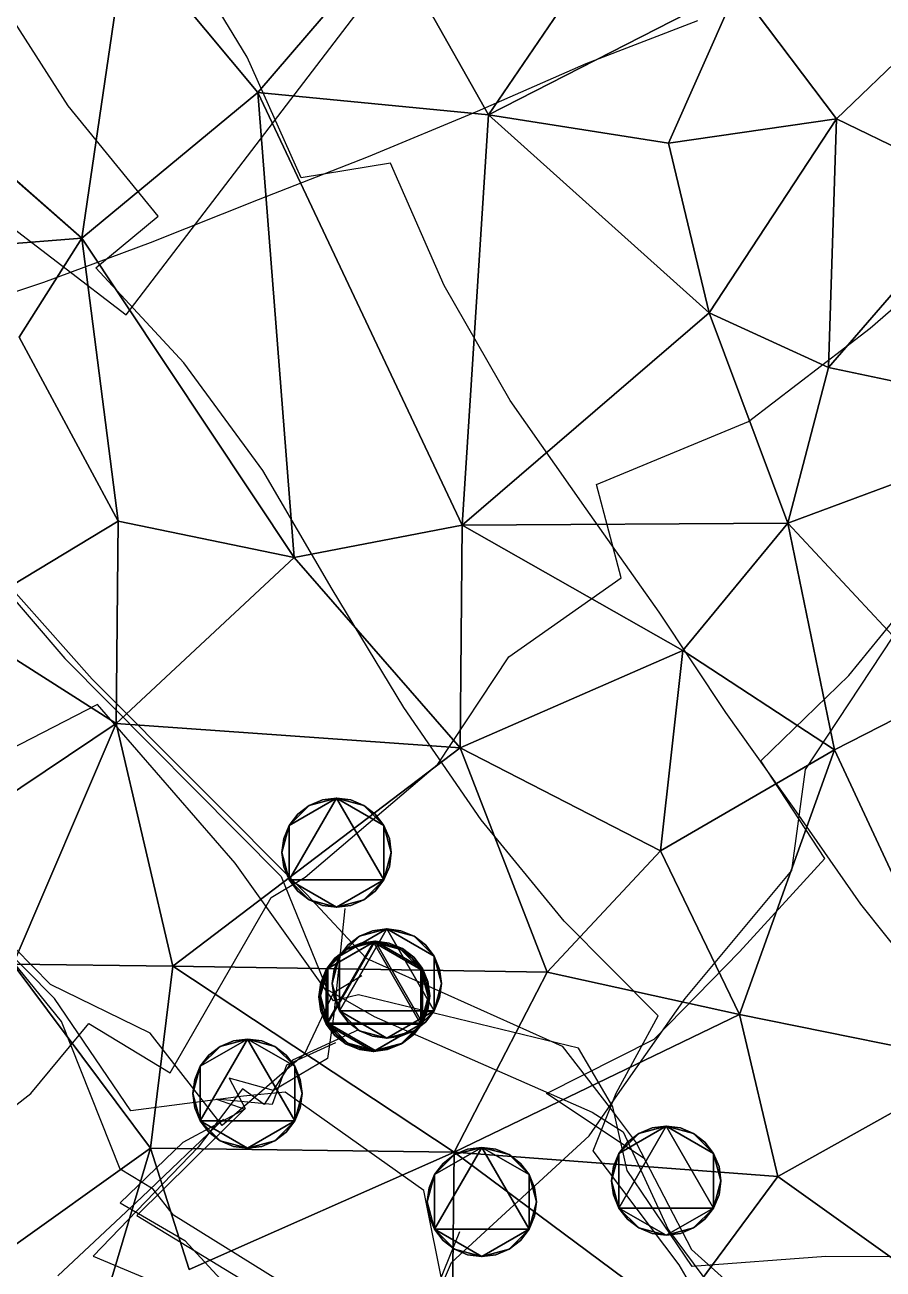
# Model space of a CAD drawing. Header units: metres. Extents: x -1474 to 1301, y -1635 to 1276.
# Drawn here: x -50 to 374, y -329 to 286 of the extents above; entities that cross this region are included whole.
import ezdxf

# ---------------------------------------------------------------- set-up
doc = ezdxf.new("R2010")
doc.units = ezdxf.units.M

msp = doc.modelspace()

# ---------------------------------------------------------------- linework, layer by layer
for p, q in [((0, 143, -2500), (435, 713, -2500)), ((-479, 510, -2500), (0, 143, -2500)), ((270, 376, -2430), (179, 242, -2432)), ((179, 242, -2432), (270, 376, -2430)), ((0, 331, -2428), (-22, 181, -2452)), ((-22, 181, -2452), (0, 331, -2428)), ((0, 331, -2428), (65, 253, -2450)), ((65, 253, -2450), (0, 331, -2428)), ((130, 329, -2442), (65, 253, -2450)), ((65, 253, -2450), (130, 329, -2442)), ((130, 329, -2442), (179, 242, -2432)), ((179, 242, -2432), (130, 329, -2442)), ((59.640015, 270.51318, -2500), (26.68982, 324.95007, -2500)), ((-161, 303, -2432), (-22, 181, -2452)), ((-22, 181, -2452), (-161, 303, -2432)), ((-28.804932, 246.42517, -2500), (-67.91748, 307.56567, -2500)), ((302, 305, -2426), (179, 242, -2432)), ((179, 242, -2432), (302, 305, -2426)), ((302, 305, -2426), (268, 228, -2444)), ((268, 228, -2444), (302, 305, -2426)), ((302, 305, -2426), (351, 240, -2428)), ((351, 240, -2428), (302, 305, -2426)), ((409, 296, -2444), (351, 240, -2428)), ((351, 240, -2428), (409, 296, -2444)), ((227.26392, 267.44495, -2500), (282.3662, 288.58508, -2500)), ((86.4281, 210.87305, -2500), (59.640015, 270.51318, -2500)), ((173.56726, 243.8424, -2500), (227.26392, 267.44495, -2500)), ((65, 253, -2450), (-22, 181, -2452)), ((-22, 181, -2452), (65, 253, -2450)), ((179, 242, -2432), (65, 253, -2450)), ((65, 253, -2450), (83, 23, -2444)), ((65, 253, -2450), (166, 39, -2438)), ((83, 23, -2444), (65, 253, -2450)), ((65, 253, -2450), (179, 242, -2432)), ((166, 39, -2438), (65, 253, -2450)), ((15.706665, 191.90771, -2500), (-28.804932, 246.42517, -2500)), ((119.649414, 221.33813, -2500), (173.56726, 243.8424, -2500)), ((179, 242, -2432), (166, 39, -2438)), ((166, 39, -2438), (179, 242, -2432)), ((179, 242, -2432), (288, 144, -2428)), ((179, 242, -2432), (268, 228, -2444)), ((288, 144, -2428), (179, 242, -2432)), ((268, 228, -2444), (179, 242, -2432)), ((351, 240, -2428), (268, 228, -2444)), ((268, 228, -2444), (351, 240, -2428)), ((351, 240, -2428), (288, 144, -2428)), ((288, 144, -2428), (351, 240, -2428)), ((351, 240, -2428), (347, 117, -2444)), ((347, 117, -2444), (351, 240, -2428)), ((351, 240, -2428), (423, 205, -2442)), ((423, 205, -2442), (351, 240, -2428)), ((268, 228, -2444), (288, 144, -2428)), ((288, 144, -2428), (268, 228, -2444)), ((65.3905, 200.1499, -2500), (119.649414, 221.33813, -2500)), ((130.50171, 218.10095, -2500), (86.4281, 210.87305, -2500)), ((157.05798, 157.65613, -2500), (130.50171, 218.10095, -2500)), ((423, 205, -2442), (347, 117, -2444)), ((347, 117, -2444), (423, 205, -2442)), ((11.975952, 178.78479, -2500), (65.3905, 200.1499, -2500)), ((-15.134033, 166.31372, -2500), (15.706665, 191.90771, -2500)), ((-122, 173, -2448), (-22, 181, -2452)), ((-22, 181, -2452), (-122, 173, -2448)), ((-22, 181, -2452), (-53, 132, -2444)), ((-53, 132, -2444), (-22, 181, -2452)), ((-40.774414, 159.17798, -2500), (11.975952, 178.78479, -2500)), ((-22, 181, -2452), (-4, 41, -2428)), ((-22, 181, -2452), (83, 23, -2444)), ((-4, 41, -2428), (-22, 181, -2452)), ((83, 23, -2444), (-22, 181, -2452)), ((367.6515, 136.53271, -2500), (416.32764, 178.84827, -2500)), ((28.475708, 119.34863, -2500), (-15.134033, 166.31372, -2500)), ((-93.149536, 142.0249, -2500), (-40.774414, 159.17798, -2500)), ((189.72449, 100.78516, -2500), (157.05798, 157.65613, -2500)), ((288, 144, -2428), (166, 39, -2438)), ((166, 39, -2438), (288, 144, -2428)), ((288, 144, -2428), (327, 40, -2426)), ((288, 144, -2428), (347, 117, -2444)), ((327, 40, -2426), (288, 144, -2428)), ((347, 117, -2444), (288, 144, -2428)), ((307.43884, 90.23938, -2500), (367.6515, 136.53271, -2500)), ((-53, 132, -2444), (-4, 41, -2428)), ((-4, 41, -2428), (-53, 132, -2444)), ((67.39819, 66.14917, -2500), (28.475708, 119.34863, -2500)), ((347, 117, -2444), (327, 40, -2426)), ((327, 40, -2426), (347, 117, -2444)), ((347, 117, -2444), (466, 92, -2426)), ((466, 92, -2426), (347, 117, -2444)), ((227.20605, 47.159668, -2500), (189.72449, 100.78516, -2500)), ((232.31226, 59.109863, -2500), (307.43884, 90.23938, -2500)), ((466, 92, -2426), (327, 40, -2426)), ((327, 40, -2426), (466, 92, -2426)), ((-113.52515, 70.01184, -2500), (-30.415527, -26.878662, -2500)), ((101.75061, 7.345093, -2500), (67.39819, 66.14917, -2500)), ((244.54297, 12.943726, -2500), (232.31226, 59.109863, -2500)), ((-93.974, 49.694214, -2500), (-16.939697, -37.070435, -2500)), ((263.2964, -3.967529, -2500), (227.20605, 47.159668, -2500)), ((-4, 41, -2428), (-85, -8, -2442)), ((-85, -8, -2442), (-4, 41, -2428)), ((-4, 41, -2428), (-5, -59, -2444)), ((-5, -59, -2444), (-4, 41, -2428)), ((-4, 41, -2428), (83, 23, -2444)), ((83, 23, -2444), (-4, 41, -2428)), ((83, 23, -2444), (166, 39, -2438)), ((166, 39, -2438), (83, 23, -2444)), ((166, 39, -2438), (165, -71, -2442)), ((165, -71, -2442), (166, 39, -2438)), ((166, 39, -2438), (327, 40, -2426)), ((327, 40, -2426), (166, 39, -2438)), ((166, 39, -2438), (275, -23, -2432)), ((275, -23, -2432), (166, 39, -2438)), ((327, 40, -2426), (275, -23, -2432)), ((275, -23, -2432), (327, 40, -2426)), ((327, 40, -2426), (350, -72, -2426)), ((327, 40, -2426), (405, -44, -2444)), ((350, -72, -2426), (327, 40, -2426)), ((405, -44, -2444), (327, 40, -2426)), ((83, 23, -2444), (-5, -59, -2444)), ((-5, -59, -2444), (83, 23, -2444)), ((83, 23, -2444), (165, -71, -2442)), ((165, -71, -2442), (83, 23, -2444)), ((189.01672, -26.136475, -2500), (244.54297, 12.943726, -2500)), ((137.14392, -51.11841, -2500), (101.75061, 7.345093, -2500)), ((357.10217, -35.267212, -2500), (395.39355, 11.809692, -2500)), ((296.34937, -53.555054, -2500), (263.2964, -3.967529, -2500)), ((-85, -8, -2442), (-5, -59, -2444)), ((-5, -59, -2444), (-85, -8, -2442)), ((335.589, -81.76306, -2500), (378.87964, -16.352417, -2500)), ((275, -23, -2432), (165, -71, -2442)), ((165, -71, -2442), (275, -23, -2432)), ((275, -23, -2432), (264, -122, -2442)), ((264, -122, -2442), (275, -23, -2432)), ((275, -23, -2432), (350, -72, -2426)), ((350, -72, -2426), (275, -23, -2432)), ((-30.415527, -26.878662, -2500), (76.50183, -134.771, -2500)), ((153.97937, -79.06531, -2500), (189.01672, -26.136475, -2500)), ((313.53076, -77.503296, -2500), (357.10217, -35.267212, -2500)), ((-16.939697, -37.070435, -2500), (88.99036, -143.47144, -2500)), ((405, -44, -2444), (350, -72, -2426)), ((350, -72, -2426), (405, -44, -2444)), ((-14.327515, -49.661743, -2500), (-57.73401, -72.13513, -2500)), ((53.859985, -128.15259, -2500), (-14.327515, -49.661743, -2500)), ((175.39209, -106.74048, -2500), (137.14392, -51.11841, -2500)), ((330.10046, -100.9939, -2500), (296.34937, -53.555054, -2500)), ((-5, -59, -2444), (-90, -116, -2444)), ((-90, -116, -2444), (-5, -59, -2444)), ((-5, -59, -2444), (-56, -178, -2424)), ((-56, -178, -2424), (-5, -59, -2444)), ((-5, -59, -2444), (23, -179, -2442)), ((165, -71, -2442), (-5, -59, -2444)), ((-5, -59, -2444), (165, -71, -2442)), ((23, -179, -2442), (-5, -59, -2444)), ((165, -71, -2442), (23, -179, -2442)), ((23, -179, -2442), (165, -71, -2442)), ((165, -71, -2442), (208, -182, -2420)), ((165, -71, -2442), (264, -122, -2442)), ((208, -182, -2420), (165, -71, -2442)), ((264, -122, -2442), (165, -71, -2442)), ((350, -72, -2426), (264, -122, -2442)), ((264, -122, -2442), (350, -72, -2426)), ((350, -72, -2426), (303, -203, -2440)), ((303, -203, -2440), (350, -72, -2426)), ((350, -72, -2426), (422, -227, -2424)), ((422, -227, -2424), (350, -72, -2426)), ((88.43848, -135.06519, -2500), (153.97937, -79.06531, -2500)), ((345.23315, -125.79077, -2500), (313.53076, -77.503296, -2500)), ((328.9696, -131.80737, -2500), (335.589, -81.76306, -2500)), ((96.91394, -96.829346, -2500), (90.4021, -99.52661, -2500)), ((103.9021, -95.9093, -2500), (96.91394, -96.829346, -2500)), ((110.89026, -96.829346, -2500), (103.9021, -95.9093, -2500)), ((117.4021, -99.52661, -2500), (110.89026, -96.829346, -2500)), ((84.81018, -103.81738, -2500), (80.51941, -109.4093, -2500)), ((90.4021, -99.52661, -2500), (84.81018, -103.81738, -2500)), ((122.99402, -103.81738, -2500), (117.4021, -99.52661, -2500)), ((127.28479, -109.4093, -2500), (122.99402, -103.81738, -2500)), ((362.9441, -148.30273, -2500), (330.10046, -100.9939, -2500)), ((80.51941, -109.4093, -2500), (77.82214, -115.92114, -2500)), ((129.98206, -115.92114, -2500), (127.28479, -109.4093, -2500)), ((216.3601, -156.77087, -2500), (175.39209, -106.74048, -2500)), ((77.82214, -115.92114, -2500), (76.9021, -122.9093, -2500)), ((130.9021, -122.9093, -2500), (129.98206, -115.92114, -2500)), ((76.9021, -122.9093, -2500), (77.82214, -129.89746, -2500)), ((129.98206, -129.89746, -2500), (130.9021, -122.9093, -2500)), ((264, -122, -2442), (208, -182, -2420)), ((208, -182, -2420), (264, -122, -2442)), ((264, -122, -2442), (303, -203, -2440)), ((303, -203, -2440), (264, -122, -2442)), ((102.44006, -196.25684, -2500), (53.859985, -128.15259, -2500)), ((302.99158, -171.88293, -2500), (345.23315, -125.79077, -2500)), ((71.56702, -145.01038, -2500), (88.43848, -135.06519, -2500)), ((76.50183, -134.771, -2500), (99.213135, -190.54382, -2500)), ((77.82214, -129.89746, -2500), (80.51941, -136.4093, -2500)), ((127.28479, -136.4093, -2500), (129.98206, -129.89746, -2500)), ((276.25818, -194.99573, -2500), (328.9696, -131.80737, -2500)), ((80.51941, -136.4093, -2500), (84.81018, -142.00122, -2500)), ((122.99402, -142.00122, -2500), (127.28479, -136.4093, -2500)), ((-31.983398, -206.46826, -2500), (-82.64368, -144.06384, -2500)), ((21.610107, -231.73492, -2500), (71.56702, -145.01038, -2500)), ((84.81018, -142.00122, -2500), (90.4021, -146.29199, -2500)), ((88.99036, -143.47144, -2500), (118.48474, -175.14258, -2500)), ((90.4021, -146.29199, -2500), (96.91394, -148.98926, -2500)), ((110.89026, -148.98926, -2500), (117.4021, -146.29199, -2500)), ((117.4021, -146.29199, -2500), (122.99402, -142.00122, -2500)), ((-35.430176, -195.06458, -2500), (-78.76965, -151.25708, -2500)), ((-37.55725, -188.14282, -2500), (-75.86157, -149.08105, -2500)), ((96.91394, -148.98926, -2500), (103.9021, -149.9093, -2500)), ((107.9386, -150.53552, -2500), (102.54468, -202.729, -2500)), ((103.9021, -149.9093, -2500), (110.89026, -148.98926, -2500)), ((398.56287, -193.10852, -2500), (362.9441, -148.30273, -2500)), ((262.77625, -203.68396, -2500), (216.3601, -156.77087, -2500)), ((115.22754, -164.24109, -2500), (109.63562, -168.53186, -2500)), ((121.73938, -161.54382, -2500), (115.22754, -164.24109, -2500)), ((128.72754, -160.62378, -2500), (121.73938, -161.54382, -2500)), ((135.7157, -161.54382, -2500), (128.72754, -160.62378, -2500)), ((142.22754, -164.24109, -2500), (135.7157, -161.54382, -2500)), ((147.81946, -168.53186, -2500), (142.22754, -164.24109, -2500)), ((108.653076, -170.84753, -2500), (103.06116, -175.1383, -2500)), ((109.42981, -170.28442, -2500), (103.83789, -174.5752, -2500)), ((109.63562, -168.53186, -2500), (105.34485, -174.12378, -2500)), ((115.16492, -168.15027, -2500), (108.653076, -170.84753, -2500)), ((115.94165, -167.58716, -2500), (109.42981, -170.28442, -2500)), ((122.153076, -167.23022, -2500), (115.16492, -168.15027, -2500)), ((122.92981, -166.66711, -2500), (115.94165, -167.58716, -2500)), ((129.14124, -168.15027, -2500), (122.153076, -167.23022, -2500)), ((129.91797, -167.58716, -2500), (122.92981, -166.66711, -2500)), ((135.65308, -170.84753, -2500), (129.14124, -168.15027, -2500)), ((136.42981, -170.28442, -2500), (129.91797, -167.58716, -2500)), ((141.245, -175.1383, -2500), (135.65308, -170.84753, -2500)), ((142.02173, -174.5752, -2500), (136.42981, -170.28442, -2500)), ((152.11023, -174.12378, -2500), (147.81946, -168.53186, -2500)), ((260.84436, -215.13489, -2500), (302.99158, -171.88293, -2500)), ((-56, -178, -2424), (12, -269, -2446)), ((-56, -178, -2424), (23, -179, -2442)), ((12, -269, -2446), (-56, -178, -2424)), ((23, -179, -2442), (-56, -178, -2424)), ((103.06116, -175.1383, -2500), (98.770386, -180.73022, -2500)), ((103.83789, -174.5752, -2500), (99.54712, -180.16711, -2500)), ((105.34485, -174.12378, -2500), (102.64758, -180.63562, -2500)), ((118.48474, -175.14258, -2500), (215.43091, -218.58643, -2500)), ((145.53577, -180.73022, -2500), (141.245, -175.1383, -2500)), ((146.3125, -180.16711, -2500), (142.02173, -174.5752, -2500)), ((154.8075, -180.63562, -2500), (152.11023, -174.12378, -2500)), ((23, -179, -2442), (12, -269, -2446)), ((12, -269, -2446), (23, -179, -2442)), ((23, -179, -2442), (162, -271, -2440)), ((23, -179, -2442), (208, -182, -2420)), ((162, -271, -2440), (23, -179, -2442)), ((208, -182, -2420), (23, -179, -2442)), ((98.770386, -180.73022, -2500), (96.07312, -187.24207, -2500)), ((99.54712, -180.16711, -2500), (96.84985, -186.67896, -2500)), ((102.64758, -180.63562, -2500), (101.72754, -187.62378, -2500)), ((116.399414, -183.83276, -2500), (102.202515, -192.4065, -2500)), ((148.23303, -187.24207, -2500), (145.53577, -180.73022, -2500)), ((149.00977, -186.67896, -2500), (146.3125, -180.16711, -2500)), ((155.72754, -187.62378, -2500), (154.8075, -180.63562, -2500)), ((208, -182, -2420), (162, -271, -2440)), ((162, -271, -2440), (208, -182, -2420)), ((303, -203, -2440), (208, -182, -2420)), ((208, -182, -2420), (303, -203, -2440)), ((11.84375, -212.18823, -2500), (-37.55725, -188.14282, -2500)), ((96.07312, -187.24207, -2500), (95.153076, -194.23022, -2500)), ((96.84985, -186.67896, -2500), (95.92981, -193.66711, -2500)), ((99.213135, -190.54382, -2500), (122.42175, -203.97424, -2500)), ((101.72754, -187.62378, -2500), (102.64758, -194.61194, -2500)), ((149.15308, -194.23022, -2500), (148.23303, -187.24207, -2500)), ((149.92981, -193.66711, -2500), (149.00977, -186.67896, -2500)), ((154.8075, -194.61194, -2500), (155.72754, -187.62378, -2500)), ((2.283325, -250.63556, -2500), (-35.430176, -195.06458, -2500)), ((102.202515, -192.4065, -2500), (87.94336, -222.64697, -2500)), ((95.153076, -194.23022, -2500), (96.07312, -201.21838, -2500)), ((95.92981, -193.66711, -2500), (96.84985, -200.65527, -2500)), ((114.77063, -193.26819, -2500), (102.44006, -196.25684, -2500)), ((102.64758, -194.61194, -2500), (105.34485, -201.12378, -2500)), ((223.48938, -219.52673, -2500), (114.77063, -193.26819, -2500)), ((148.23303, -201.21838, -2500), (149.15308, -194.23022, -2500)), ((149.00977, -200.65527, -2500), (149.92981, -193.66711, -2500)), ((152.11023, -201.12378, -2500), (154.8075, -194.61194, -2500)), ((242.68652, -242.72449, -2500), (276.25818, -194.99573, -2500)), ((96.07312, -201.21838, -2500), (98.770386, -207.73022, -2500)), ((96.84985, -200.65527, -2500), (99.54712, -207.16711, -2500)), ((102.54468, -202.729, -2500), (99.356445, -224.64197, -2500)), ((105.34485, -201.12378, -2500), (109.63562, -206.7157, -2500)), ((145.53577, -207.73022, -2500), (148.23303, -201.21838, -2500)), ((146.3125, -207.16711, -2500), (149.00977, -200.65527, -2500)), ((147.81946, -206.7157, -2500), (152.11023, -201.12378, -2500)), ((303, -203, -2440), (162, -271, -2440)), ((162, -271, -2440), (303, -203, -2440)), ((303, -203, -2440), (322, -283, -2436)), ((303, -203, -2440), (422, -227, -2424)), ((322, -283, -2436), (303, -203, -2440)), ((422, -227, -2424), (303, -203, -2440)), ((-47.25403, -242.05652, -2500), (-18.601807, -207.46448, -2500)), ((-3.022217, -279.498, -2500), (-31.983398, -206.46826, -2500)), ((-18.601807, -207.46448, -2500), (21.610107, -231.73492, -2500)), ((98.770386, -207.73022, -2500), (103.06116, -213.32214, -2500)), ((99.54712, -207.16711, -2500), (103.83789, -212.75903, -2500)), ((109.63562, -206.7157, -2500), (115.22754, -211.00647, -2500)), ((122.42175, -203.97424, -2500), (230.24243, -251.16248, -2500)), ((141.245, -213.32214, -2500), (145.53577, -207.73022, -2500)), ((142.02173, -212.75903, -2500), (146.3125, -207.16711, -2500)), ((142.22754, -211.00647, -2500), (147.81946, -206.7157, -2500)), ((242.0299, -241.90106, -2500), (262.77625, -203.68396, -2500)), ((47.396484, -257.84674, -2500), (11.84375, -212.18823, -2500)), ((59.896973, -215.0747, -2500), (52.908813, -215.99463, -2500)), ((66.88513, -215.99463, -2500), (59.896973, -215.0747, -2500)), ((114.66345, -210.56445, -2500), (82.15149, -225.5232, -2500)), ((103.06116, -213.32214, -2500), (108.653076, -217.61292, -2500)), ((103.83789, -212.75903, -2500), (109.42981, -217.0498, -2500)), ((115.22754, -211.00647, -2500), (121.73938, -213.70374, -2500)), ((121.73938, -213.70374, -2500), (128.72754, -214.62378, -2500)), ((128.72754, -214.62378, -2500), (135.7157, -213.70374, -2500)), ((135.65308, -217.61292, -2500), (141.245, -213.32214, -2500)), ((135.7157, -213.70374, -2500), (142.22754, -211.00647, -2500)), ((136.42981, -217.0498, -2500), (142.02173, -212.75903, -2500)), ((207.7218, -242.03613, -2500), (260.84436, -215.13489, -2500)), ((46.396973, -218.69202, -2500), (40.805054, -222.98279, -2500)), ((52.908813, -215.99463, -2500), (46.396973, -218.69202, -2500)), ((73.39697, -218.69202, -2500), (66.88513, -215.99463, -2500)), ((78.98889, -222.98279, -2500), (73.39697, -218.69202, -2500)), ((103.308105, -216.9856, -2500), (79.16162, -227.99841, -2500)), ((108.653076, -217.61292, -2500), (115.16492, -220.31018, -2500)), ((109.42981, -217.0498, -2500), (115.94165, -219.74707, -2500)), ((115.16492, -220.31018, -2500), (122.153076, -221.23022, -2500)), ((115.94165, -219.74707, -2500), (122.92981, -220.66711, -2500)), ((122.153076, -221.23022, -2500), (129.14124, -220.31018, -2500)), ((122.92981, -220.66711, -2500), (129.91797, -219.74707, -2500)), ((129.14124, -220.31018, -2500), (135.65308, -217.61292, -2500)), ((129.91797, -219.74707, -2500), (136.42981, -217.0498, -2500)), ((215.43091, -218.58643, -2500), (239.11902, -249.31592, -2500)), ((240.45093, -248.6737, -2500), (223.48938, -219.52673, -2500)), ((40.805054, -222.98279, -2500), (36.514282, -228.57465, -2500)), ((87.94336, -222.64697, -2500), (47.396484, -257.84674, -2500)), ((82.15149, -225.5232, -2500), (68.14209, -247.40619, -2500)), ((99.356445, -224.64197, -2500), (72.675415, -240.49664, -2500)), ((83.27966, -228.57465, -2500), (78.98889, -222.98279, -2500)), ((422, -227, -2424), (322, -283, -2436)), ((322, -283, -2436), (422, -227, -2424)), ((36.514282, -228.57465, -2500), (33.817017, -235.08655, -2500)), ((79.16162, -227.99841, -2500), (72.11548, -247.48846, -2500)), ((85.97693, -235.08655, -2500), (83.27966, -228.57465, -2500)), ((33.817017, -235.08655, -2500), (32.896973, -242.07465, -2500)), ((57.404053, -239.71722, -2500), (35.44812, -268.54535, -2500)), ((72.675415, -240.49664, -2500), (50.77417, -234.36713, -2500)), ((50.77417, -234.36713, -2500), (58.775635, -249.37659, -2500)), ((68.14209, -247.40619, -2500), (57.404053, -239.71722, -2500)), ((86.89697, -242.07465, -2500), (85.97693, -235.08655, -2500)), ((-133.46204, -309.2704, -2500), (-47.25403, -242.05652, -2500)), ((57.901978, -243.31622, -2500), (2.283325, -250.63556, -2500)), ((32.896973, -242.07465, -2500), (33.817017, -249.06274, -2500)), ((72.11548, -247.48846, -2500), (44.522217, -244.86841, -2500)), ((44.522217, -244.86841, -2500), (58.506348, -249.78662, -2500)), ((78.53162, -241.37384, -2500), (57.901978, -243.31622, -2500)), ((146.96716, -289.9627, -2500), (78.53162, -241.37384, -2500)), ((85.97693, -249.06274, -2500), (86.89697, -242.07465, -2500)), ((256.39514, -274.42944, -2500), (207.7218, -242.03613, -2500)), ((228.76196, -262.87262, -2500), (242.68652, -242.72449, -2500)), ((230.78455, -270.287, -2500), (242.0299, -241.90106, -2500)), ((58.775635, -249.37659, -2500), (5.269409, -302.313, -2500)), ((58.506348, -249.78662, -2500), (27.84375, -266.18414, -2500)), ((33.817017, -249.06274, -2500), (36.514282, -255.57465, -2500)), ((83.27966, -255.57465, -2500), (85.97693, -249.06274, -2500)), ((230.24243, -251.16248, -2500), (245.47107, -260.9843, -2500)), ((239.11902, -249.31592, -2500), (252.04077, -266.46564, -2500)), ((247.43872, -280.06067, -2500), (240.45093, -248.6737, -2500)), ((48.084473, -254.66364, -2500), (7.648193, -293.32648, -2500)), ((36.514282, -255.57465, -2500), (40.805054, -261.1665, -2500)), ((78.98889, -261.1665, -2500), (83.27966, -255.57465, -2500)), ((266.85278, -258.14496, -2500), (259.86462, -259.06494, -2500)), ((273.84094, -259.06494, -2500), (266.85278, -258.14496, -2500)), ((40.805054, -261.1665, -2500), (46.396973, -265.45734, -2500)), ((73.39697, -265.45734, -2500), (78.98889, -261.1665, -2500)), ((160.75513, -325.54138, -2500), (228.76196, -262.87262, -2500)), ((245.47107, -260.9843, -2500), (267.76587, -309.22852, -2500)), ((253.35278, -261.76227, -2500), (247.76086, -266.0531, -2500)), ((259.86462, -259.06494, -2500), (253.35278, -261.76227, -2500)), ((280.35278, -261.76227, -2500), (273.84094, -259.06494, -2500)), ((285.9447, -266.0531, -2500), (280.35278, -261.76227, -2500)), ((12, -269, -2446), (-139, -377, -2442)), ((-139, -377, -2442), (12, -269, -2446)), ((12, -269, -2446), (-30, -409, -2442)), ((-30, -409, -2442), (12, -269, -2446)), ((35.44812, -268.54535, -2500), (-16.417969, -322.48456, -2500)), ((27.84375, -266.18414, -2500), (-3.077881, -296.0183, -2500)), ((12, -269, -2446), (31, -329, -2438)), ((12, -269, -2446), (162, -271, -2440)), ((31, -329, -2438), (12, -269, -2446)), ((162, -271, -2440), (12, -269, -2446)), ((46.396973, -265.45734, -2500), (52.908813, -268.15466, -2500)), ((52.908813, -268.15466, -2500), (59.896973, -269.07465, -2500)), ((59.896973, -269.07465, -2500), (66.88513, -268.15466, -2500)), ((66.88513, -268.15466, -2500), (73.39697, -265.45734, -2500)), ((168.68945, -269.5633, -2500), (162.17761, -272.26062, -2500)), ((175.67761, -268.6433, -2500), (168.68945, -269.5633, -2500)), ((182.66577, -269.5633, -2500), (175.67761, -268.6433, -2500)), ((189.17761, -272.26062, -2500), (182.66577, -269.5633, -2500)), ((273.2223, -326.69788, -2500), (230.78455, -270.287, -2500)), ((247.76086, -266.0531, -2500), (243.4701, -271.64496, -2500)), ((252.04077, -266.46564, -2500), (279.30566, -319.1424, -2500)), ((290.23547, -271.64496, -2500), (285.9447, -266.0531, -2500)), ((162, -271, -2440), (31, -329, -2438)), ((31, -329, -2438), (162, -271, -2440)), ((156.5857, -276.55145, -2500), (152.29492, -282.1433, -2500)), ((162.17761, -272.26062, -2500), (156.5857, -276.55145, -2500)), ((162, -271, -2440), (161, -361, -2414)), ((161, -361, -2414), (162, -271, -2440)), ((162, -271, -2440), (271, -352, -2432)), ((162, -271, -2440), (322, -283, -2436)), ((271, -352, -2432), (162, -271, -2440)), ((322, -283, -2436), (162, -271, -2440)), ((194.76953, -276.55145, -2500), (189.17761, -272.26062, -2500)), ((199.0603, -282.1433, -2500), (194.76953, -276.55145, -2500)), ((243.4701, -271.64496, -2500), (240.77283, -278.15686, -2500)), ((292.93274, -278.15686, -2500), (290.23547, -271.64496, -2500)), ((13.239502, -289.25024, -2500), (-3.022217, -279.498, -2500)), ((152.29492, -282.1433, -2500), (149.59766, -288.6552, -2500)), ((201.75757, -288.6552, -2500), (199.0603, -282.1433, -2500)), ((240.77283, -278.15686, -2500), (239.85278, -285.14496, -2500)), ((279.61914, -327.5849, -2500), (247.43872, -280.06067, -2500)), ((322, -283, -2436), (271, -352, -2432)), ((271, -352, -2432), (322, -283, -2436)), ((293.85278, -285.14496, -2500), (292.93274, -278.15686, -2500)), ((322, -283, -2436), (421, -354, -2430)), ((421, -354, -2430), (322, -283, -2436)), ((149.59766, -288.6552, -2500), (148.67761, -295.6433, -2500)), ((202.67761, -295.6433, -2500), (201.75757, -288.6552, -2500)), ((239.85278, -285.14496, -2500), (240.77283, -292.13306, -2500)), ((292.93274, -292.13306, -2500), (293.85278, -285.14496, -2500)), ((7.648193, -293.32648, -2500), (-33.880005, -332.2066, -2500)), ((23.338013, -302.19348, -2500), (13.239502, -289.25024, -2500)), ((157.32043, -340.98315, -2500), (146.96716, -289.9627, -2500)), ((240.77283, -292.13306, -2500), (243.4701, -298.64496, -2500)), ((290.23547, -298.64496, -2500), (292.93274, -292.13306, -2500)), ((-3.077881, -296.0183, -2500), (28.832275, -314.75525, -2500)), ((148.67761, -295.6433, -2500), (149.59766, -302.6314, -2500)), ((201.75757, -302.6314, -2500), (202.67761, -295.6433, -2500)), ((243.4701, -298.64496, -2500), (247.76086, -304.23682, -2500)), ((285.9447, -304.23682, -2500), (290.23547, -298.64496, -2500)), ((5.269409, -302.313, -2500), (67.13257, -340.15887, -2500)), ((124.82922, -365.2815, -2500), (23.338013, -302.19348, -2500)), ((149.59766, -302.6314, -2500), (152.29492, -309.1433, -2500)), ((199.0603, -309.1433, -2500), (201.75757, -302.6314, -2500)), ((247.76086, -304.23682, -2500), (253.35278, -308.52765, -2500)), ((280.35278, -308.52765, -2500), (285.9447, -304.23682, -2500)), ((164.5907, -310.34418, -2500), (150.0697, -346.43652, -2500)), ((152.29492, -309.1433, -2500), (156.5857, -314.73517, -2500)), ((194.76953, -314.73517, -2500), (199.0603, -309.1433, -2500)), ((253.35278, -308.52765, -2500), (259.86462, -311.22498, -2500)), ((259.86462, -311.22498, -2500), (266.85278, -312.14496, -2500)), ((266.85278, -312.14496, -2500), (273.84094, -311.22498, -2500)), ((267.76587, -309.22852, -2500), (304.60498, -358.76788, -2500)), ((273.84094, -311.22498, -2500), (280.35278, -308.52765, -2500)), ((28.832275, -314.75525, -2500), (64.30469, -352.8059, -2500)), ((156.5857, -314.73517, -2500), (162.17761, -319.026, -2500)), ((162.17761, -319.026, -2500), (168.68945, -321.72333, -2500)), ((182.66577, -321.72333, -2500), (189.17761, -319.026, -2500)), ((189.17761, -319.026, -2500), (194.76953, -314.73517, -2500)), ((279.30566, -319.1424, -2500), (330.60815, -365.2755, -2500)), ((-16.417969, -322.48456, -2500), (39.431763, -345.7964, -2500)), ((146.0437, -359.6577, -2500), (160.75513, -325.54138, -2500)), ((168.68945, -321.72333, -2500), (175.67761, -322.6433, -2500)), ((175.67761, -322.6433, -2500), (182.66577, -321.72333, -2500)), ((345.64148, -322.66882, -2500), (279.61914, -327.5849, -2500)), ((406.71973, -322.86273, -2500), (345.64148, -322.66882, -2500)), ((308.85132, -387.92566, -2500), (273.2223, -326.69788, -2500))]:
    msp.add_line(p, q)
for points in [[(80.51941, -109.4093, -2500), (90.4021, -99.52661, -2500), (103.9021, -95.9093, -2500), (103.9022, -95.9092, -2500)], [(80.51941, -136.4093, -2500), (80.51941, -109.4093, -2500), (103.9021, -95.9093, -2500), (103.9022, -95.9092, -2500)], [(103.9021, -95.9093, -2500), (127.28479, -136.4093, -2500), (80.51941, -136.4093, -2500), (80.51951, -136.4092, -2500)], [(90.4021, -99.52661, -2500), (96.91394, -96.829346, -2500), (103.9021, -95.9093, -2500), (103.9022, -95.9092, -2500)], [(103.9021, -95.9093, -2500), (110.89026, -96.829346, -2500), (117.4021, -99.52661, -2500), (117.4022, -99.52651, -2500)], [(103.9021, -95.9093, -2500), (117.4021, -99.52661, -2500), (127.28479, -109.4093, -2500), (127.28489, -109.4092, -2500)], [(103.9021, -95.9093, -2500), (127.28479, -109.4093, -2500), (127.28479, -136.4093, -2500), (127.28489, -136.4092, -2500)], [(80.51941, -109.4093, -2500), (84.81018, -103.81738, -2500), (90.4021, -99.52661, -2500), (90.4022, -99.52651, -2500)], [(117.4021, -99.52661, -2500), (122.99402, -103.81738, -2500), (127.28479, -109.4093, -2500), (127.28489, -109.4092, -2500)], [(76.9021, -122.9093, -2500), (77.82214, -115.92114, -2500), (80.51941, -109.4093, -2500), (80.51951, -109.4092, -2500)], [(80.51941, -136.4093, -2500), (76.9021, -122.9093, -2500), (80.51941, -109.4093, -2500), (80.51951, -109.4092, -2500)], [(127.28479, -109.4093, -2500), (129.98206, -115.92114, -2500), (130.9021, -122.9093, -2500), (130.9022, -122.9092, -2500)], [(127.28479, -109.4093, -2500), (130.9021, -122.9093, -2500), (127.28479, -136.4093, -2500), (127.28489, -136.4092, -2500)], [(80.51941, -136.4093, -2500), (77.82214, -129.89746, -2500), (76.9021, -122.9093, -2500), (76.9022, -122.9092, -2500)], [(130.9021, -122.9093, -2500), (129.98206, -129.89746, -2500), (127.28479, -136.4093, -2500), (127.28489, -136.4092, -2500)], [(90.4021, -146.29199, -2500), (84.81018, -142.00122, -2500), (80.51941, -136.4093, -2500), (80.51951, -136.4092, -2500)], [(103.9021, -149.9093, -2500), (90.4021, -146.29199, -2500), (80.51941, -136.4093, -2500), (80.51951, -136.4092, -2500)], [(127.28479, -136.4093, -2500), (103.9021, -149.9093, -2500), (80.51941, -136.4093, -2500), (80.51951, -136.4092, -2500)], [(127.28479, -136.4093, -2500), (117.4021, -146.29199, -2500), (103.9021, -149.9093, -2500), (103.9022, -149.9092, -2500)], [(127.28479, -136.4093, -2500), (122.99402, -142.00122, -2500), (117.4021, -146.29199, -2500), (117.4022, -146.29189, -2500)], [(103.9021, -149.9093, -2500), (96.91394, -148.98926, -2500), (90.4021, -146.29199, -2500), (90.4022, -146.29189, -2500)], [(117.4021, -146.29199, -2500), (110.89026, -148.98926, -2500), (103.9021, -149.9093, -2500), (103.9022, -149.9092, -2500)], [(105.34485, -174.12378, -2500), (115.22754, -164.24109, -2500), (128.72754, -160.62378, -2500), (128.72765, -160.62367, -2500)], [(105.34485, -201.12378, -2500), (105.34485, -174.12378, -2500), (128.72754, -160.62378, -2500), (128.72765, -160.62367, -2500)], [(128.72754, -160.62378, -2500), (152.11023, -201.12378, -2500), (105.34485, -201.12378, -2500), (105.34495, -201.12367, -2500)], [(105.34485, -174.12378, -2500), (109.63562, -168.53186, -2500), (115.22754, -164.24109, -2500), (115.22764, -164.24098, -2500)], [(115.22754, -164.24109, -2500), (121.73938, -161.54382, -2500), (128.72754, -160.62378, -2500), (128.72765, -160.62367, -2500)], [(128.72754, -160.62378, -2500), (135.7157, -161.54382, -2500), (142.22754, -164.24109, -2500), (142.22765, -164.24098, -2500)], [(128.72754, -160.62378, -2500), (142.22754, -164.24109, -2500), (152.11023, -174.12378, -2500), (152.11034, -174.12367, -2500)], [(128.72754, -160.62378, -2500), (152.11023, -174.12378, -2500), (152.11023, -201.12378, -2500), (152.11034, -201.12367, -2500)], [(142.22754, -164.24109, -2500), (147.81946, -168.53186, -2500), (152.11023, -174.12378, -2500), (152.11034, -174.12367, -2500)], [(98.770386, -180.73022, -2500), (108.653076, -170.84753, -2500), (122.153076, -167.23022, -2500), (122.153175, -167.23012, -2500)], [(98.770386, -207.73022, -2500), (98.770386, -180.73022, -2500), (122.153076, -167.23022, -2500), (122.153175, -167.23012, -2500)], [(122.153076, -167.23022, -2500), (145.53577, -207.73022, -2500), (98.770386, -207.73022, -2500), (98.770485, -207.73012, -2500)], [(98.770386, -180.73022, -2500), (103.06116, -175.1383, -2500), (108.653076, -170.84753, -2500), (108.653175, -170.84743, -2500)], [(99.54712, -180.16711, -2500), (109.42981, -170.28442, -2500), (122.92981, -166.66711, -2500), (122.92991, -166.667, -2500)], [(99.54712, -207.16711, -2500), (99.54712, -180.16711, -2500), (122.92981, -166.66711, -2500), (122.92991, -166.667, -2500)], [(122.92981, -166.66711, -2500), (146.3125, -207.16711, -2500), (99.54712, -207.16711, -2500), (99.54722, -207.167, -2500)], [(99.54712, -180.16711, -2500), (103.83789, -174.5752, -2500), (109.42981, -170.28442, -2500), (109.42991, -170.28432, -2500)], [(108.653076, -170.84753, -2500), (115.16492, -168.15027, -2500), (122.153076, -167.23022, -2500), (122.153175, -167.23012, -2500)], [(109.42981, -170.28442, -2500), (115.94165, -167.58716, -2500), (122.92981, -166.66711, -2500), (122.92991, -166.667, -2500)], [(122.153076, -167.23022, -2500), (129.14124, -168.15027, -2500), (135.65308, -170.84753, -2500), (135.65318, -170.84743, -2500)], [(122.153076, -167.23022, -2500), (135.65308, -170.84753, -2500), (145.53577, -180.73022, -2500), (145.53587, -180.73012, -2500)], [(122.153076, -167.23022, -2500), (145.53577, -180.73022, -2500), (145.53577, -207.73022, -2500), (145.53587, -207.73012, -2500)], [(122.92981, -166.66711, -2500), (129.91797, -167.58716, -2500), (136.42981, -170.28442, -2500), (136.42992, -170.28432, -2500)], [(122.92981, -166.66711, -2500), (136.42981, -170.28442, -2500), (146.3125, -180.16711, -2500), (146.3126, -180.167, -2500)], [(122.92981, -166.66711, -2500), (146.3125, -180.16711, -2500), (146.3125, -207.16711, -2500), (146.3126, -207.167, -2500)], [(135.65308, -170.84753, -2500), (141.245, -175.1383, -2500), (145.53577, -180.73022, -2500), (145.53587, -180.73012, -2500)], [(136.42981, -170.28442, -2500), (142.02173, -174.5752, -2500), (146.3125, -180.16711, -2500), (146.3126, -180.167, -2500)], [(101.72754, -187.62378, -2500), (102.64758, -180.63562, -2500), (105.34485, -174.12378, -2500), (105.34495, -174.12367, -2500)], [(105.34485, -201.12378, -2500), (101.72754, -187.62378, -2500), (105.34485, -174.12378, -2500), (105.34495, -174.12367, -2500)], [(152.11023, -174.12378, -2500), (154.8075, -180.63562, -2500), (155.72754, -187.62378, -2500), (155.72765, -187.62367, -2500)], [(152.11023, -174.12378, -2500), (155.72754, -187.62378, -2500), (152.11023, -201.12378, -2500), (152.11034, -201.12367, -2500)], [(95.153076, -194.23022, -2500), (96.07312, -187.24207, -2500), (98.770386, -180.73022, -2500), (98.770485, -180.73012, -2500)], [(98.770386, -207.73022, -2500), (95.153076, -194.23022, -2500), (98.770386, -180.73022, -2500), (98.770485, -180.73012, -2500)], [(95.92981, -193.66711, -2500), (96.84985, -186.67896, -2500), (99.54712, -180.16711, -2500), (99.54722, -180.167, -2500)], [(99.54712, -207.16711, -2500), (95.92981, -193.66711, -2500), (99.54712, -180.16711, -2500), (99.54722, -180.167, -2500)], [(145.53577, -180.73022, -2500), (148.23303, -187.24207, -2500), (149.15308, -194.23022, -2500), (149.15318, -194.23012, -2500)], [(145.53577, -180.73022, -2500), (149.15308, -194.23022, -2500), (145.53577, -207.73022, -2500), (145.53587, -207.73012, -2500)], [(146.3125, -180.16711, -2500), (149.00977, -186.67896, -2500), (149.92981, -193.66711, -2500), (149.92992, -193.667, -2500)], [(146.3125, -180.16711, -2500), (149.92981, -193.66711, -2500), (146.3125, -207.16711, -2500), (146.3126, -207.167, -2500)], [(105.34485, -201.12378, -2500), (102.64758, -194.61194, -2500), (101.72754, -187.62378, -2500), (101.72764, -187.62367, -2500)], [(155.72754, -187.62378, -2500), (154.8075, -194.61194, -2500), (152.11023, -201.12378, -2500), (152.11034, -201.12367, -2500)], [(98.770386, -207.73022, -2500), (96.07312, -201.21838, -2500), (95.153076, -194.23022, -2500), (95.153175, -194.23012, -2500)], [(99.54712, -207.16711, -2500), (96.84985, -200.65527, -2500), (95.92981, -193.66711, -2500), (95.92991, -193.667, -2500)], [(149.15308, -194.23022, -2500), (148.23303, -201.21838, -2500), (145.53577, -207.73022, -2500), (145.53587, -207.73012, -2500)], [(149.92981, -193.66711, -2500), (149.00977, -200.65527, -2500), (146.3125, -207.16711, -2500), (146.3126, -207.167, -2500)], [(115.22754, -211.00647, -2500), (109.63562, -206.7157, -2500), (105.34485, -201.12378, -2500), (105.34495, -201.12367, -2500)], [(128.72754, -214.62378, -2500), (115.22754, -211.00647, -2500), (105.34485, -201.12378, -2500), (105.34495, -201.12367, -2500)], [(152.11023, -201.12378, -2500), (128.72754, -214.62378, -2500), (105.34485, -201.12378, -2500), (105.34495, -201.12367, -2500)], [(152.11023, -201.12378, -2500), (142.22754, -211.00647, -2500), (128.72754, -214.62378, -2500), (128.72765, -214.62367, -2500)], [(152.11023, -201.12378, -2500), (147.81946, -206.7157, -2500), (142.22754, -211.00647, -2500), (142.22765, -211.00636, -2500)], [(108.653076, -217.61292, -2500), (103.06116, -213.32214, -2500), (98.770386, -207.73022, -2500), (98.770485, -207.73012, -2500)], [(122.153076, -221.23022, -2500), (108.653076, -217.61292, -2500), (98.770386, -207.73022, -2500), (98.770485, -207.73012, -2500)], [(145.53577, -207.73022, -2500), (122.153076, -221.23022, -2500), (98.770386, -207.73022, -2500), (98.770485, -207.73012, -2500)], [(109.42981, -217.0498, -2500), (103.83789, -212.75903, -2500), (99.54712, -207.16711, -2500), (99.54722, -207.167, -2500)], [(122.92981, -220.66711, -2500), (109.42981, -217.0498, -2500), (99.54712, -207.16711, -2500), (99.54722, -207.167, -2500)], [(146.3125, -207.16711, -2500), (122.92981, -220.66711, -2500), (99.54712, -207.16711, -2500), (99.54722, -207.167, -2500)], [(145.53577, -207.73022, -2500), (135.65308, -217.61292, -2500), (122.153076, -221.23022, -2500), (122.153175, -221.23012, -2500)], [(146.3125, -207.16711, -2500), (136.42981, -217.0498, -2500), (122.92981, -220.66711, -2500), (122.92991, -220.667, -2500)], [(145.53577, -207.73022, -2500), (141.245, -213.32214, -2500), (135.65308, -217.61292, -2500), (135.65318, -217.61281, -2500)], [(146.3125, -207.16711, -2500), (142.02173, -212.75903, -2500), (136.42981, -217.0498, -2500), (136.42992, -217.0497, -2500)], [(36.514282, -228.57465, -2500), (46.396973, -218.69202, -2500), (59.896973, -215.0747, -2500), (59.89707, -215.0746, -2500)], [(36.514282, -255.57465, -2500), (36.514282, -228.57465, -2500), (59.896973, -215.0747, -2500), (59.89707, -215.0746, -2500)], [(59.896973, -215.0747, -2500), (83.27966, -255.57465, -2500), (36.514282, -255.57465, -2500), (36.51438, -255.57454, -2500)], [(46.396973, -218.69202, -2500), (52.908813, -215.99463, -2500), (59.896973, -215.0747, -2500), (59.89707, -215.0746, -2500)], [(59.896973, -215.0747, -2500), (66.88513, -215.99463, -2500), (73.39697, -218.69202, -2500), (73.39707, -218.69191, -2500)], [(59.896973, -215.0747, -2500), (73.39697, -218.69202, -2500), (83.27966, -228.57465, -2500), (83.27976, -228.57454, -2500)], [(59.896973, -215.0747, -2500), (83.27966, -228.57465, -2500), (83.27966, -255.57465, -2500), (83.27976, -255.57454, -2500)], [(128.72754, -214.62378, -2500), (121.73938, -213.70374, -2500), (115.22754, -211.00647, -2500), (115.22764, -211.00636, -2500)], [(142.22754, -211.00647, -2500), (135.7157, -213.70374, -2500), (128.72754, -214.62378, -2500), (128.72765, -214.62367, -2500)], [(36.514282, -228.57465, -2500), (40.805054, -222.98279, -2500), (46.396973, -218.69202, -2500), (46.39707, -218.69191, -2500)], [(73.39697, -218.69202, -2500), (78.98889, -222.98279, -2500), (83.27966, -228.57465, -2500), (83.27976, -228.57454, -2500)], [(122.153076, -221.23022, -2500), (115.16492, -220.31018, -2500), (108.653076, -217.61292, -2500), (108.653175, -217.61281, -2500)], [(122.92981, -220.66711, -2500), (115.94165, -219.74707, -2500), (109.42981, -217.0498, -2500), (109.42991, -217.0497, -2500)], [(135.65308, -217.61292, -2500), (129.14124, -220.31018, -2500), (122.153076, -221.23022, -2500), (122.153175, -221.23012, -2500)], [(136.42981, -217.0498, -2500), (129.91797, -219.74707, -2500), (122.92981, -220.66711, -2500), (122.92991, -220.667, -2500)], [(32.896973, -242.07465, -2500), (33.817017, -235.08655, -2500), (36.514282, -228.57465, -2500), (36.51438, -228.57454, -2500)], [(36.514282, -255.57465, -2500), (32.896973, -242.07465, -2500), (36.514282, -228.57465, -2500), (36.51438, -228.57454, -2500)], [(83.27966, -228.57465, -2500), (85.97693, -235.08655, -2500), (86.89697, -242.07465, -2500), (86.89707, -242.07454, -2500)], [(83.27966, -228.57465, -2500), (86.89697, -242.07465, -2500), (83.27966, -255.57465, -2500), (83.27976, -255.57454, -2500)], [(36.514282, -255.57465, -2500), (33.817017, -249.06274, -2500), (32.896973, -242.07465, -2500), (32.89707, -242.07454, -2500)], [(86.89697, -242.07465, -2500), (85.97693, -249.06274, -2500), (83.27966, -255.57465, -2500), (83.27976, -255.57454, -2500)], [(46.396973, -265.45734, -2500), (40.805054, -261.1665, -2500), (36.514282, -255.57465, -2500), (36.51438, -255.57454, -2500)], [(59.896973, -269.07465, -2500), (46.396973, -265.45734, -2500), (36.514282, -255.57465, -2500), (36.51438, -255.57454, -2500)], [(83.27966, -255.57465, -2500), (59.896973, -269.07465, -2500), (36.514282, -255.57465, -2500), (36.51438, -255.57454, -2500)], [(83.27966, -255.57465, -2500), (73.39697, -265.45734, -2500), (59.896973, -269.07465, -2500), (59.89707, -269.07455, -2500)], [(83.27966, -255.57465, -2500), (78.98889, -261.1665, -2500), (73.39697, -265.45734, -2500), (73.39707, -265.45724, -2500)], [(243.4701, -271.64496, -2500), (253.35278, -261.76227, -2500), (266.85278, -258.14496, -2500), (266.85287, -258.14487, -2500)], [(243.4701, -298.64496, -2500), (243.4701, -271.64496, -2500), (266.85278, -258.14496, -2500), (266.85287, -258.14487, -2500)], [(266.85278, -258.14496, -2500), (290.23547, -298.64496, -2500), (243.4701, -298.64496, -2500), (243.4702, -298.64487, -2500)], [(253.35278, -261.76227, -2500), (259.86462, -259.06494, -2500), (266.85278, -258.14496, -2500), (266.85287, -258.14487, -2500)], [(266.85278, -258.14496, -2500), (273.84094, -259.06494, -2500), (280.35278, -261.76227, -2500), (280.35287, -261.76218, -2500)], [(266.85278, -258.14496, -2500), (280.35278, -261.76227, -2500), (290.23547, -271.64496, -2500), (290.23557, -271.64487, -2500)], [(266.85278, -258.14496, -2500), (290.23547, -271.64496, -2500), (290.23547, -298.64496, -2500), (290.23557, -298.64487, -2500)], [(243.4701, -271.64496, -2500), (247.76086, -266.0531, -2500), (253.35278, -261.76227, -2500), (253.35289, -261.76218, -2500)], [(280.35278, -261.76227, -2500), (285.9447, -266.0531, -2500), (290.23547, -271.64496, -2500), (290.23557, -271.64487, -2500)], [(59.896973, -269.07465, -2500), (52.908813, -268.15466, -2500), (46.396973, -265.45734, -2500), (46.39707, -265.45724, -2500)], [(73.39697, -265.45734, -2500), (66.88513, -268.15466, -2500), (59.896973, -269.07465, -2500), (59.89707, -269.07455, -2500)], [(152.29492, -282.1433, -2500), (162.17761, -272.26062, -2500), (175.67761, -268.6433, -2500), (175.67772, -268.64322, -2500)], [(152.29492, -309.1433, -2500), (152.29492, -282.1433, -2500), (175.67761, -268.6433, -2500), (175.67772, -268.64322, -2500)], [(175.67761, -268.6433, -2500), (199.0603, -309.1433, -2500), (152.29492, -309.1433, -2500), (152.29503, -309.14322, -2500)], [(162.17761, -272.26062, -2500), (168.68945, -269.5633, -2500), (175.67761, -268.6433, -2500), (175.67772, -268.64322, -2500)], [(175.67761, -268.6433, -2500), (182.66577, -269.5633, -2500), (189.17761, -272.26062, -2500), (189.17772, -272.26053, -2500)], [(175.67761, -268.6433, -2500), (189.17761, -272.26062, -2500), (199.0603, -282.1433, -2500), (199.06041, -282.14322, -2500)], [(175.67761, -268.6433, -2500), (199.0603, -282.1433, -2500), (199.0603, -309.1433, -2500), (199.06041, -309.14322, -2500)], [(152.29492, -282.1433, -2500), (156.5857, -276.55145, -2500), (162.17761, -272.26062, -2500), (162.17772, -272.26053, -2500)], [(189.17761, -272.26062, -2500), (194.76953, -276.55145, -2500), (199.0603, -282.1433, -2500), (199.06041, -282.14322, -2500)], [(239.85278, -285.14496, -2500), (240.77283, -278.15686, -2500), (243.4701, -271.64496, -2500), (243.4702, -271.64487, -2500)], [(243.4701, -298.64496, -2500), (239.85278, -285.14496, -2500), (243.4701, -271.64496, -2500), (243.4702, -271.64487, -2500)], [(290.23547, -271.64496, -2500), (292.93274, -278.15686, -2500), (293.85278, -285.14496, -2500), (293.85287, -285.14487, -2500)], [(290.23547, -271.64496, -2500), (293.85278, -285.14496, -2500), (290.23547, -298.64496, -2500), (290.23557, -298.64487, -2500)], [(148.67761, -295.6433, -2500), (149.59766, -288.6552, -2500), (152.29492, -282.1433, -2500), (152.29503, -282.14322, -2500)], [(152.29492, -309.1433, -2500), (148.67761, -295.6433, -2500), (152.29492, -282.1433, -2500), (152.29503, -282.14322, -2500)], [(199.0603, -282.1433, -2500), (201.75757, -288.6552, -2500), (202.67761, -295.6433, -2500), (202.67772, -295.64322, -2500)], [(199.0603, -282.1433, -2500), (202.67761, -295.6433, -2500), (199.0603, -309.1433, -2500), (199.06041, -309.14322, -2500)], [(243.4701, -298.64496, -2500), (240.77283, -292.13306, -2500), (239.85278, -285.14496, -2500), (239.85289, -285.14487, -2500)], [(293.85278, -285.14496, -2500), (292.93274, -292.13306, -2500), (290.23547, -298.64496, -2500), (290.23557, -298.64487, -2500)], [(152.29492, -309.1433, -2500), (149.59766, -302.6314, -2500), (148.67761, -295.6433, -2500), (148.67772, -295.64322, -2500)], [(202.67761, -295.6433, -2500), (201.75757, -302.6314, -2500), (199.0603, -309.1433, -2500), (199.06041, -309.14322, -2500)], [(253.35278, -308.52765, -2500), (247.76086, -304.23682, -2500), (243.4701, -298.64496, -2500), (243.4702, -298.64487, -2500)], [(266.85278, -312.14496, -2500), (253.35278, -308.52765, -2500), (243.4701, -298.64496, -2500), (243.4702, -298.64487, -2500)], [(290.23547, -298.64496, -2500), (266.85278, -312.14496, -2500), (243.4701, -298.64496, -2500), (243.4702, -298.64487, -2500)], [(290.23547, -298.64496, -2500), (280.35278, -308.52765, -2500), (266.85278, -312.14496, -2500), (266.85287, -312.14487, -2500)], [(290.23547, -298.64496, -2500), (285.9447, -304.23682, -2500), (280.35278, -308.52765, -2500), (280.35287, -308.52756, -2500)], [(162.17761, -319.026, -2500), (156.5857, -314.73517, -2500), (152.29492, -309.1433, -2500), (152.29503, -309.14322, -2500)], [(175.67761, -322.6433, -2500), (162.17761, -319.026, -2500), (152.29492, -309.1433, -2500), (152.29503, -309.14322, -2500)], [(199.0603, -309.1433, -2500), (175.67761, -322.6433, -2500), (152.29492, -309.1433, -2500), (152.29503, -309.14322, -2500)], [(199.0603, -309.1433, -2500), (189.17761, -319.026, -2500), (175.67761, -322.6433, -2500), (175.67772, -322.64322, -2500)], [(199.0603, -309.1433, -2500), (194.76953, -314.73517, -2500), (189.17761, -319.026, -2500), (189.17772, -319.0259, -2500)], [(266.85278, -312.14496, -2500), (259.86462, -311.22498, -2500), (253.35278, -308.52765, -2500), (253.35289, -308.52756, -2500)], [(280.35278, -308.52765, -2500), (273.84094, -311.22498, -2500), (266.85278, -312.14496, -2500), (266.85287, -312.14487, -2500)], [(175.67761, -322.6433, -2500), (168.68945, -321.72333, -2500), (162.17761, -319.026, -2500), (162.17772, -319.0259, -2500)], [(189.17761, -319.026, -2500), (182.66577, -321.72333, -2500), (175.67761, -322.6433, -2500), (175.67772, -322.64322, -2500)]]:
    msp.add_3dface(points)

doc.saveas('drawing.dxf')
